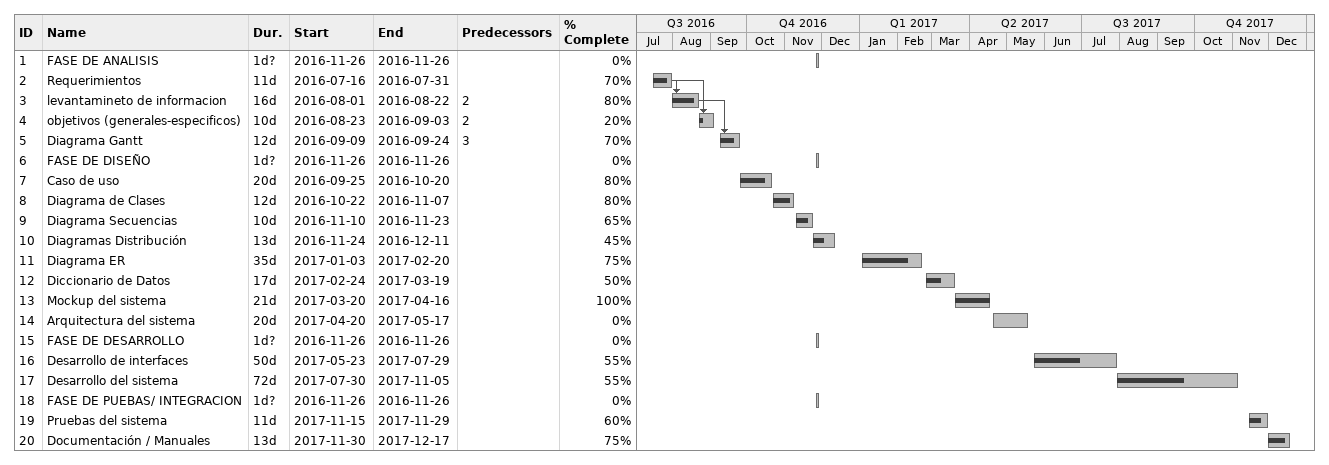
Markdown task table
| ID | Task | Duration | Start | Finish | Predecessors | % complete |
|---|---|---|---|---|---|---|
| 1 | FASE DE ANALISIS | 1d? | 2016-11-26 | 2016-11-26 |  | 0 |
| 2 | Requerimientos | 11d | 2016-07-16 | 2016-07-31 |  | 70 |
| 3 | levantamineto de informacion | 16d | 2016-08-01 | 2016-08-22 | 2 | 80 |
| 4 | objetivos (generales-especificos) | 10d | 2016-08-23 | 2016-09-03 | 2 | 20 |
| 5 | Diagrama Gantt | 12d | 2016-09-09 | 2016-09-24 | 3 | 70 |
| 6 | FASE DE DISEÑO | 1d? | 2016-11-26 | 2016-11-26 |  | 0 |
| 7 | Caso de uso | 20d | 2016-09-25 | 2016-10-20 |  | 80 |
| 8 | Diagrama de Clases | 12d | 2016-10-22 | 2016-11-07 |  | 80 |
| 9 | Diagrama Secuencias | 10d | 2016-11-10 | 2016-11-23 |  | 65 |
| 10 | Diagramas Distribución | 13d | 2016-11-24 | 2016-12-11 |  | 45 |
| 11 | Diagrama ER | 35d | 2017-01-03 | 2017-02-20 |  | 75 |
| 12 | Diccionario de Datos | 17d | 2017-02-24 | 2017-03-19 |  | 50 |
| 13 | Mockup del sistema | 21d | 2017-03-20 | 2017-04-16 |  | 100 |
| 14 | Arquitectura del sistema | 20d | 2017-04-20 | 2017-05-17 |  | 0 |
| 15 | FASE DE DESARROLLO | 1d? | 2016-11-26 | 2016-11-26 |  | 0 |
| 16 | Desarrollo de interfaces | 50d | 2017-05-23 | 2017-07-29 |  | 55 |
| 17 | Desarrollo del sistema | 72d | 2017-07-30 | 2017-11-05 |  | 55 |
| 18 | FASE DE PUEBAS/ INTEGRACION | 1d? | 2016-11-26 | 2016-11-26 |  | 0 |
| 19 | Pruebas del sistema | 11d | 2017-11-15 | 2017-11-29 |  | 60 |
| 20 | Documentación / Manuales | 13d | 2017-11-30 | 2017-12-17 |  | 75 |
